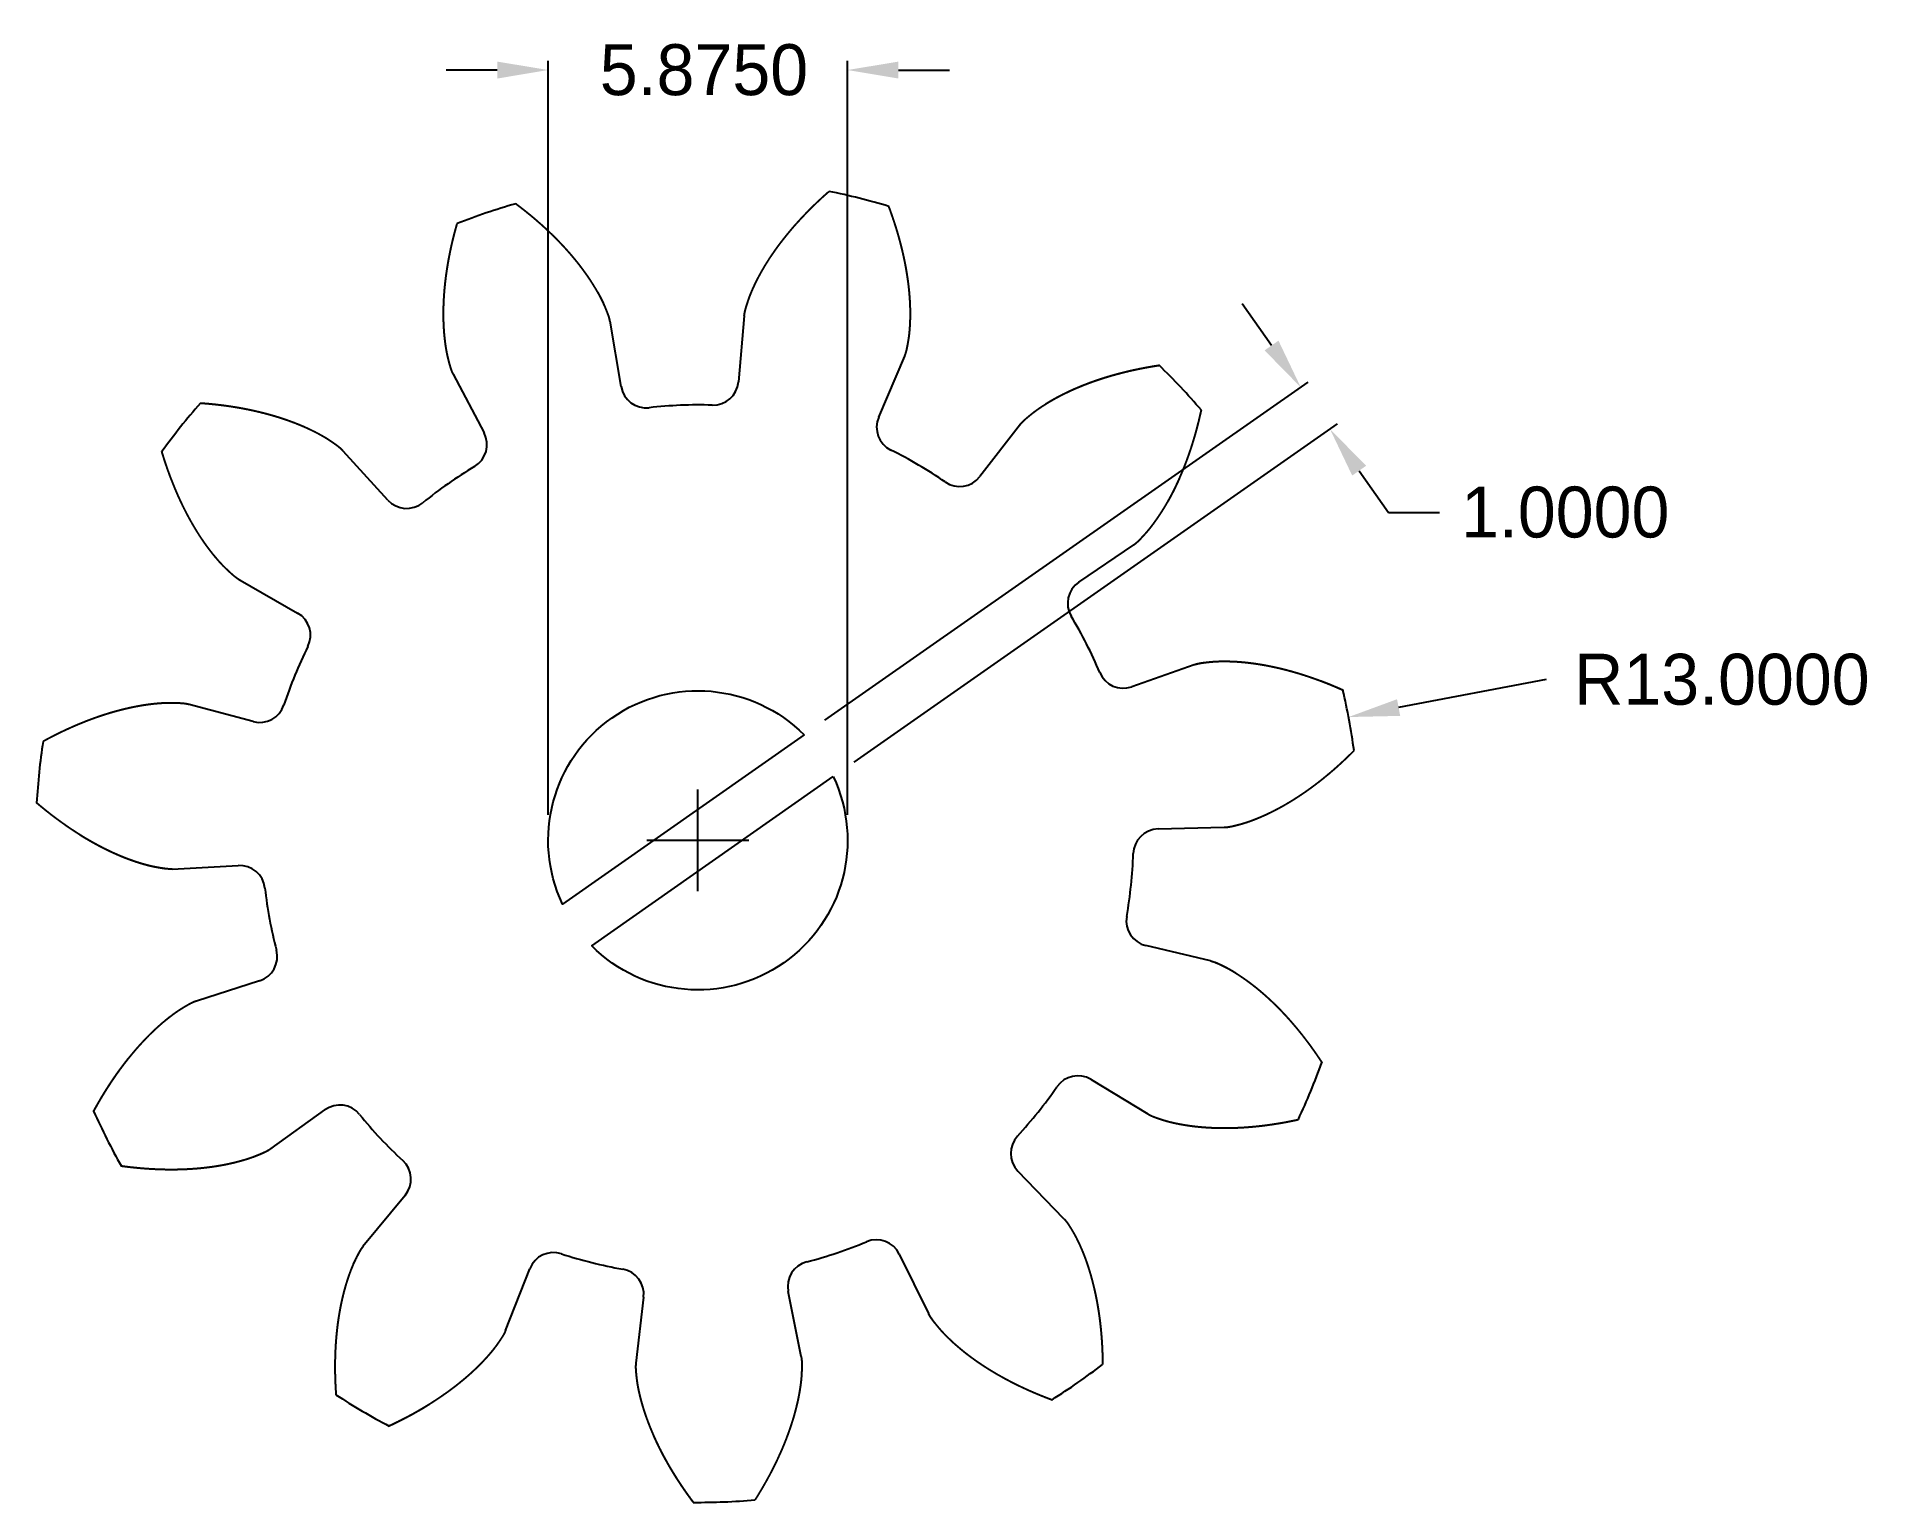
# Model space of a CAD drawing. Header units: millimetres. Extents: x -60 to -24, y -43.3 to -14.5.
import ezdxf

# ---------------------------------------------------------------- set-up
doc = ezdxf.new("R2010")
doc.units = ezdxf.units.MM
doc.header["$MEASUREMENT"] = 0
doc.dimstyles.get("Standard").update_dxf_attribs({"dimtxt": 1, "dimasz": 1, "dimexe": 0.18, "dimexo": 0.5, "dimgap": 0.09, "dimtad": 0, "dimtih": 1, "dimtoh": 1, "dimdec": 4, "dimzin": 0, "dimdsep": 46, "dimtxsty": 'Standard', "dimcen": 1, "dimadec": 0, "dimazin": 0, "dimtfac": 1, "dimtdec": 4, "dimtofl": 0, "dimtmove": 0, "dimatfit": 3, "dimfxl": 1, "dimtolj": 1, "dimtzin": 0, "dimarcsym": 0})

# ---------------------------------------------------------------- blocks, each defined once
blk = doc.blocks.new('*D0')
at = {"color": 0, "linetype": 'Continuous', "lineweight": -2, "transparency": 16777216}
for p, q in [((-49.952, -29.817), (-49.952, -15.012)), ((-44.077, -29.817), (-44.077, -15.012)), ((-50.952, -15.192), (-51.952, -15.192)), ((-43.077, -15.192), (-42.077, -15.192))]:
    blk.add_line(p, q, dxfattribs=at)
at = {"color": 0, "linetype": 'Continuous', "transparency": 16777216}
for points in [[(-50.952, -15.026), (-50.952, -15.359), (-49.952, -15.192)], [(-43.077, -15.026), (-43.077, -15.359), (-44.077, -15.192)]]:
    blk.add_solid(points, dxfattribs=at)
at = {"layer": 'Defpoints', "color": 0, "linetype": 'Continuous', "transparency": 16777216}
for p in [(-49.952, -15.192), (-49.952, -30.317), (-44.077, -30.317)]:
    blk.add_point(p, dxfattribs=at)
at = {"color": 0, "linetype": 'Continuous', "transparency": 16777216, "insert": (-46.895, -15.192), "char_height": 1, "attachment_point": 5}
blk.add_mtext('\\A1;5.8750', dxfattribs=at)
blk = doc.blocks.new('*D1')
at = {"color": 0, "linetype": 'Continuous', "lineweight": -2, "transparency": 16777216}
for p, q in [((-35.754, -20.602), (-36.327, -19.782)), ((-44.52, -27.961), (-35.033, -21.318)), ((-43.947, -28.78), (-34.459, -22.137)), ((-34.033, -23.059), (-33.459, -23.878)), ((-33.459, -23.878), (-32.459, -23.878))]:
    blk.add_line(p, q, dxfattribs=at)
at = {"color": 0, "linetype": 'Continuous', "transparency": 16777216}
for points in [[(-35.617, -20.506), (-35.89, -20.697), (-35.18, -21.421)], [(-33.897, -22.963), (-34.17, -23.155), (-34.607, -22.24)]]:
    blk.add_solid(points, dxfattribs=at)
at = {"layer": 'Defpoints', "color": 0, "linetype": 'Continuous', "transparency": 16777216}
for p in [(-35.18, -21.421), (-44.93, -28.248), (-44.356, -29.067)]:
    blk.add_point(p, dxfattribs=at)
at = {"color": 0, "linetype": 'Continuous', "transparency": 16777216, "insert": (-29.989, -23.878), "char_height": 1, "attachment_point": 5}
blk.add_mtext('\\A1;1.0000', dxfattribs=at)
blk = doc.blocks.new('*D2')
at = {"color": 0, "linetype": 'Continuous', "lineweight": -2, "transparency": 16777216}
for p, q in [((-30.36, -27.161), (-33.259, -27.71)), ((-47.014, -31.317), (-47.014, -29.317)), ((-48.014, -30.317), (-46.014, -30.317))]:
    blk.add_line(p, q, dxfattribs=at)
at = {"color": 0, "linetype": 'Continuous', "transparency": 16777216}
blk.add_solid([(-33.29, -27.547), (-33.228, -27.874), (-34.242, -27.897)], dxfattribs=at)
at = {"layer": 'Defpoints', "color": 0, "linetype": 'Continuous', "transparency": 16777216}
for p in [(-34.242, -27.897), (-47.014, -30.317)]:
    blk.add_point(p, dxfattribs=at)
at = {"color": 0, "linetype": 'Continuous', "transparency": 16777216, "insert": (-26.913, -27.161), "char_height": 1, "attachment_point": 5}
blk.add_mtext('\\A1;R13.0000', dxfattribs=at)

msp = doc.modelspace()

# ---------------------------------------------------------------- linework, layer by layer
for p, q in [((-48.51995, -21.40891), (-48.73816, -20.12559)), ((-46.10343, -20.02103), (-46.21925, -21.3176)), ((-43.46461, -22.00905), (-42.95436, -20.81148)), ((-51.81468, -21.16313), (-51.21113, -22.31649)), ((-40.68135, -22.14796), (-41.47977, -23.17609)), ((-53.09724, -23.63716), (-53.97462, -22.67554)), ((-39.53625, -25.24705), (-38.45955, -24.51545)), ((-56.00182, -25.21166), (-54.87053, -25.85563)), ((-37.26992, -26.86865), (-38.49744, -27.30191)), ((-55.74321, -27.98635), (-57.00121, -27.65173)), ((-37.98209, -30.09486), (-36.68078, -30.06151)), ((-57.33546, -30.88124), (-56.0356, -30.81136)), ((-36.95224, -32.6843), (-38.21914, -32.38514)), ((-55.6178, -33.07565), (-56.857, -33.47427)), ((-39.29558, -35.01334), (-38.18281, -35.68882)), ((-55.39219, -36.37182), (-54.33646, -35.61027)), ((-39.82917, -37.74849), (-40.73321, -36.81189)), ((-52.76081, -37.28923), (-53.58778, -38.29454)), ((-43.05968, -38.4409), (-42.48876, -39.61076)), ((-50.78898, -39.94017), (-50.31256, -38.72875)), ((-44.98731, -40.45338), (-45.24146, -39.17669)), ((-48.07933, -39.28932), (-48.23151, -40.58213))]:
    msp.add_line(p, q)
for points in [[(-44.92987, -28.24757), (-49.67217, -31.56816, -0.84207536)], [(-44.3563, -29.06672, -0.84207536), (-49.09859, -32.38731)]]:
    msp.add_lwpolyline(points, format="xyb", close=True)
for centre, radius, start, end in [((-47.01423, -30.31744), 13, 73.240165, 78.578017), ((-47.01423, -30.31744), 13, 105.967437, 111.30529), ((-47.01423, -30.31744), 13, 40.512892, 45.850744), ((-48.02703, -21.32509), 0.5, 189.650035, 276.426059), ((-46.71727, -21.27311), 0.5, 268.119396, 354.895419), ((-47.01423, -30.31744), 13, 138.69471, 144.032563), ((-47.01423, -30.31744), 8.5492, 88.119396, 96.426059), ((-43.00462, -22.20504), 0.5, 156.922763, 243.698786), ((-51.65414, -22.54832), 0.5, -59.153331, 27.622692), ((-47.01423, -30.31744), 8.5492, 55.392123, 63.698786), ((-47.01423, -30.31744), 8.5492, 120.846669, 129.153331), ((-41.87468, -22.86942), 0.5, 235.392123, 322.168146), ((-52.72788, -23.30015), 0.5, 222.377308, 309.153331), ((-39.25524, -25.66061), 0.5, 124.19549, 210.971513), ((-55.11788, -26.29016), 0.5, -26.426059, 60.349965), ((-47.01423, -30.31744), 8.5492, 22.66485, 30.971513), ((-47.01423, -30.31744), 8.5492, 153.573941, 161.880604), ((-38.66386, -26.83042), 0.5, 202.66485, 289.440874), ((-55.61469, -27.50315), 0.5, 255.104581, 341.880604), ((-47.01423, -30.31744), 13, 7.785619, 13.123472), ((-47.01423, -30.31744), 13, 171.421983, 176.759835), ((-37.96928, -30.5947), 0.5, 91.468217, 178.24424), ((-56.00876, -31.31064), 0.5, 6.301214, 93.077237), ((-47.01423, -30.31744), 8.5492, 349.937578, 358.24424), ((-47.01423, -30.31744), 8.5492, 186.301214, 194.607877), ((-38.10423, -31.89852), 0.5, 169.937578, 256.713601), ((-55.77091, -32.59967), 0.5, -72.168146, 14.607877), ((-47.01423, -30.31744), 13, 335.058346, 340.396199), ((-47.01423, -30.31744), 8.5492, 317.210305, 325.516968), ((-39.55503, -35.44075), 0.5, 58.740944, 145.516968), ((-54.04395, -36.01578), 0.5, 39.028487, 125.80451), ((-47.01423, -30.31744), 13, 204.149256, 209.487108), ((-47.01423, -30.31744), 8.5492, 219.028487, 227.33515), ((-40.37346, -36.46464), 0.5, 137.210305, 223.986328), ((-53.14695, -36.97159), 0.5, -39.440874, 47.33515), ((-49.84725, -38.91174), 0.5, 71.75576, 158.531783), ((-47.01423, -30.31744), 8.5492, 251.75576, 260.062422), ((-47.01423, -30.31744), 8.5492, 284.483032, 292.789695), ((-43.50903, -38.66019), 0.5, 26.013672, 112.789695), ((-48.5759, -39.23087), 0.5, -6.713601, 80.062422), ((-44.75109, -39.07907), 0.5, 104.483032, 191.259056), ((-47.01423, -30.31744), 13, 302.331074, 307.668926), ((-47.01423, -30.31744), 13, 236.876528, 242.214381), ((-47.01423, -30.31744), 13, 269.603801, 274.941654)]:
    msp.add_arc(centre, radius, start, end)
for points in [[(-46.10343, -20.02103), (-46.10272, -20.0131), (-46.10105, -19.99729), (-46.09778, -19.97375), (-46.09197, -19.94264), (-46.08273, -19.90415), (-46.07205, -19.8659), (-46.06048, -19.82777), (-46.04842, -19.78967), (-46.03601, -19.75157), (-46.02324, -19.71349), (-46.00999, -19.67547), (-45.99613, -19.63757), (-45.98156, -19.59981), (-45.96628, -19.5622), (-45.95035, -19.52474), (-45.93386, -19.48739), (-45.91689, -19.45014), (-45.89952, -19.41298), (-45.88175, -19.3759), (-45.86358, -19.33891), (-45.84499, -19.30201), (-45.82596, -19.26522), (-45.80649, -19.22854), (-45.78657, -19.19198), (-45.76623, -19.15553), (-45.74549, -19.11919), (-45.72436, -19.08295), (-45.70286, -19.04682), (-45.68099, -19.01079), (-45.65876, -18.97486), (-45.63617, -18.93905), (-45.61322, -18.90334), (-45.58991, -18.86775), (-45.56624, -18.83227), (-45.54222, -18.7969), (-45.51786, -18.76165), (-45.49316, -18.72651), (-45.46813, -18.69149), (-45.44277, -18.65658), (-45.41709, -18.62178), (-45.39108, -18.5871), (-45.36476, -18.55254), (-45.33811, -18.5181), (-45.31116, -18.48378), (-45.28389, -18.44958), (-45.25632, -18.41551), (-45.22844, -18.38155), (-45.20027, -18.34772), (-45.17179, -18.31401), (-45.14302, -18.28042), (-45.11395, -18.24696), (-45.0846, -18.21363), (-45.05496, -18.18042), (-45.02503, -18.14735), (-44.99481, -18.1144), (-44.96432, -18.08158), (-44.93355, -18.04889), (-44.9025, -18.01634), (-44.87117, -17.98392), (-44.83958, -17.95163), (-44.80771, -17.91947), (-44.77557, -17.88745), (-44.74317, -17.85556), (-44.7105, -17.82382), (-44.67757, -17.79221), (-44.64438, -17.76074), (-44.61093, -17.7294), (-44.57723, -17.69821), (-44.54327, -17.66717), (-44.50905, -17.63626), (-44.48148, -17.61164), (-44.46068, -17.59325), (-44.44677, -17.58101), (-44.4398, -17.5749)], [(-48.73816, -20.12559), (-48.7395, -20.11774), (-48.74241, -20.10212), (-48.74754, -20.07891), (-48.75579, -20.04836), (-48.76806, -20.01072), (-48.78173, -19.97344), (-48.79629, -19.93635), (-48.81133, -19.89933), (-48.82672, -19.86233), (-48.84247, -19.82538), (-48.85869, -19.78853), (-48.87551, -19.75185), (-48.89303, -19.71536), (-48.91124, -19.67908), (-48.93009, -19.643), (-48.94949, -19.60707), (-48.96935, -19.57129), (-48.98962, -19.53562), (-49.01027, -19.50006), (-49.03131, -19.46462), (-49.05277, -19.42932), (-49.07465, -19.39415), (-49.09697, -19.35914), (-49.11972, -19.32427), (-49.14288, -19.28954), (-49.16645, -19.25496), (-49.19038, -19.22051), (-49.21468, -19.18619), (-49.23933, -19.15201), (-49.26434, -19.11796), (-49.28969, -19.08405), (-49.3154, -19.05027), (-49.34146, -19.01664), (-49.36787, -18.98315), (-49.39462, -18.9498), (-49.4217, -18.91658), (-49.4491, -18.88351), (-49.47683, -18.85058), (-49.50488, -18.81779), (-49.53323, -18.78514), (-49.56191, -18.75263), (-49.59089, -18.72027), (-49.62017, -18.68805), (-49.64976, -18.65597), (-49.67965, -18.62404), (-49.70984, -18.59225), (-49.74032, -18.56061), (-49.77109, -18.52912), (-49.80215, -18.49777), (-49.83349, -18.46657), (-49.86512, -18.43552), (-49.89702, -18.40462), (-49.9292, -18.37387), (-49.96166, -18.34327), (-49.99439, -18.31282), (-50.02739, -18.28252), (-50.06065, -18.25238), (-50.09419, -18.22238), (-50.12798, -18.19254), (-50.16204, -18.16286), (-50.19635, -18.13333), (-50.23093, -18.10396), (-50.26575, -18.07474), (-50.30084, -18.04568), (-50.33617, -18.01678), (-50.37175, -17.98804), (-50.40757, -17.95946), (-50.44365, -17.93104), (-50.47996, -17.90278), (-50.51652, -17.87468), (-50.54596, -17.85233), (-50.56814, -17.83564), (-50.58298, -17.82454), (-50.59041, -17.819)], [(-42.95436, -20.81148), (-42.95124, -20.80416), (-42.94525, -20.78944), (-42.93701, -20.76714), (-42.92745, -20.73698), (-42.91741, -20.69869), (-42.90876, -20.65993), (-42.90095, -20.62086), (-42.89359, -20.58158), (-42.88654, -20.54213), (-42.87981, -20.50254), (-42.87353, -20.46277), (-42.86785, -20.42281), (-42.86286, -20.38265), (-42.85857, -20.34228), (-42.85491, -20.30174), (-42.85181, -20.26103), (-42.84917, -20.22018), (-42.84694, -20.17922), (-42.84509, -20.13814), (-42.84364, -20.09695), (-42.84259, -20.05565), (-42.84199, -20.01424), (-42.84184, -19.97271), (-42.84212, -19.93108), (-42.84284, -19.88934), (-42.84396, -19.84751), (-42.84547, -19.80559), (-42.84736, -19.76359), (-42.84962, -19.7215), (-42.85224, -19.67934), (-42.85524, -19.6371), (-42.85861, -19.59479), (-42.86235, -19.5524), (-42.86646, -19.50995), (-42.87093, -19.46744), (-42.87575, -19.42486), (-42.88093, -19.38222), (-42.88645, -19.33952), (-42.89232, -19.29678), (-42.89852, -19.25398), (-42.90507, -19.21113), (-42.91195, -19.16823), (-42.91917, -19.12529), (-42.92672, -19.08231), (-42.9346, -19.03929), (-42.94281, -18.99623), (-42.95135, -18.95313), (-42.9602, -18.91), (-42.96938, -18.86684), (-42.97888, -18.82365), (-42.9887, -18.78043), (-42.99883, -18.73719), (-43.00928, -18.69392), (-43.02004, -18.65063), (-43.03111, -18.60732), (-43.04249, -18.56399), (-43.05418, -18.52064), (-43.06617, -18.47728), (-43.07847, -18.43391), (-43.09107, -18.39052), (-43.10398, -18.34713), (-43.11718, -18.30373), (-43.13069, -18.26032), (-43.14449, -18.21691), (-43.15858, -18.17349), (-43.17298, -18.13008), (-43.18766, -18.08666), (-43.20264, -18.04325), (-43.21792, -17.99985), (-43.23348, -17.95644), (-43.24616, -17.92173), (-43.2558, -17.89569), (-43.26229, -17.87833), (-43.26554, -17.86965)], [(-51.81468, -21.16313), (-51.81837, -21.15607), (-51.82551, -21.14188), (-51.83549, -21.1203), (-51.84741, -21.09099), (-51.86045, -21.05361), (-51.87214, -21.01567), (-51.88303, -20.97734), (-51.89348, -20.93876), (-51.90364, -20.9), (-51.91348, -20.86106), (-51.92289, -20.82191), (-51.93172, -20.78253), (-51.93988, -20.74289), (-51.94735, -20.70299), (-51.95421, -20.66286), (-51.96053, -20.62253), (-51.9664, -20.58202), (-51.97187, -20.54136), (-51.97697, -20.50056), (-51.98168, -20.45962), (-51.98599, -20.41853), (-51.98988, -20.3773), (-51.99332, -20.33591), (-51.99634, -20.29439), (-51.99893, -20.25273), (-52.00113, -20.21094), (-52.00294, -20.16903), (-52.00439, -20.127), (-52.00547, -20.08487), (-52.0062, -20.04263), (-52.00656, -20.00029), (-52.00655, -19.95785), (-52.00618, -19.9153), (-52.00545, -19.87266), (-52.00437, -19.82992), (-52.00293, -19.78709), (-52.00115, -19.74418), (-51.99903, -19.70118), (-51.99657, -19.6581), (-51.99378, -19.61494), (-51.99065, -19.57171), (-51.98719, -19.52841), (-51.98339, -19.48503), (-51.97927, -19.44158), (-51.97482, -19.39807), (-51.97005, -19.3545), (-51.96496, -19.31086), (-51.95955, -19.26716), (-51.95382, -19.22341), (-51.94777, -19.1796), (-51.94141, -19.13574), (-51.93474, -19.09183), (-51.92775, -19.04787), (-51.92045, -19.00386), (-51.91285, -18.95981), (-51.90494, -18.91571), (-51.89672, -18.87158), (-51.8882, -18.82741), (-51.87938, -18.78319), (-51.87026, -18.73895), (-51.86083, -18.69467), (-51.85111, -18.65036), (-51.84109, -18.60601), (-51.83077, -18.56164), (-51.82016, -18.51725), (-51.80925, -18.47283), (-51.79805, -18.42839), (-51.78656, -18.38393), (-51.77478, -18.33945), (-51.7627, -18.29495), (-51.75281, -18.25933), (-51.74526, -18.23261), (-51.74018, -18.2148), (-51.73762, -18.20589)], [(-40.68135, -22.14796), (-40.67647, -22.14168), (-40.66652, -22.12928), (-40.65104, -22.11124), (-40.62934, -22.08822), (-40.60075, -22.06083), (-40.57109, -22.03443), (-40.54075, -22.00861), (-40.51, -21.98308), (-40.47896, -21.95773), (-40.44763, -21.9326), (-40.41593, -21.90778), (-40.38377, -21.88339), (-40.3511, -21.8595), (-40.31792, -21.83613), (-40.28426, -21.81322), (-40.2502, -21.79072), (-40.21579, -21.76855), (-40.18108, -21.74668), (-40.14608, -21.7251), (-40.1108, -21.7038), (-40.07521, -21.68281), (-40.03932, -21.66215), (-40.00311, -21.64182), (-39.96659, -21.62183), (-39.92977, -21.60216), (-39.89267, -21.58281), (-39.8553, -21.56374), (-39.81767, -21.54497), (-39.7798, -21.52648), (-39.74168, -21.50828), (-39.70331, -21.49036), (-39.6647, -21.47273), (-39.62584, -21.4554), (-39.58675, -21.43835), (-39.54742, -21.42158), (-39.50787, -21.40509), (-39.46809, -21.38889), (-39.4281, -21.37295), (-39.38789, -21.35729), (-39.34748, -21.34191), (-39.30685, -21.3268), (-39.26602, -21.31195), (-39.22499, -21.29738), (-39.18376, -21.28308), (-39.14233, -21.26906), (-39.10071, -21.25529), (-39.0589, -21.2418), (-39.01691, -21.22857), (-38.97473, -21.21561), (-38.93236, -21.20291), (-38.88982, -21.19047), (-38.84711, -21.1783), (-38.80422, -21.1664), (-38.76116, -21.15475), (-38.71793, -21.14337), (-38.67453, -21.13225), (-38.63097, -21.12138), (-38.58725, -21.11078), (-38.54337, -21.10044), (-38.49933, -21.09036), (-38.45514, -21.08054), (-38.41079, -21.07098), (-38.36629, -21.06167), (-38.32165, -21.05263), (-38.27686, -21.04384), (-38.23192, -21.03531), (-38.18684, -21.02703), (-38.14162, -21.01902), (-38.09627, -21.01126), (-38.05078, -21.00375), (-38.01427, -20.99796), (-37.98683, -20.99372), (-37.96851, -20.99095), (-37.95934, -20.98958)], [(-53.97462, -22.67554), (-53.97999, -22.66966), (-53.99089, -22.65809), (-54.00775, -22.64133), (-54.03121, -22.6201), (-54.06188, -22.59507), (-54.09353, -22.5711), (-54.12583, -22.54776), (-54.15851, -22.52475), (-54.19146, -22.50195), (-54.22468, -22.47938), (-54.25825, -22.45715), (-54.29223, -22.43538), (-54.32669, -22.41416), (-54.36163, -22.39348), (-54.39699, -22.37332), (-54.43273, -22.35358), (-54.46879, -22.33422), (-54.50513, -22.31517), (-54.54172, -22.29642), (-54.57858, -22.27799), (-54.61572, -22.25988), (-54.65314, -22.24213), (-54.69085, -22.22474), (-54.72884, -22.20771), (-54.7671, -22.19102), (-54.80562, -22.17466), (-54.84438, -22.15862), (-54.88337, -22.14289), (-54.92259, -22.12746), (-54.96204, -22.11234), (-55.0017, -22.09752), (-55.04159, -22.083), (-55.0817, -22.0688), (-55.12202, -22.0549), (-55.16255, -22.0413), (-55.20329, -22.028), (-55.24422, -22.015), (-55.28535, -22.00229), (-55.32667, -21.98986), (-55.36818, -21.97773), (-55.40988, -21.96588), (-55.45175, -21.95432), (-55.49381, -21.94305), (-55.53605, -21.93206), (-55.57846, -21.92136), (-55.62104, -21.91094), (-55.66378, -21.9008), (-55.7067, -21.89095), (-55.74977, -21.88137), (-55.79301, -21.87206), (-55.8364, -21.86304), (-55.87994, -21.85429), (-55.92364, -21.84582), (-55.96749, -21.83762), (-56.01149, -21.8297), (-56.05563, -21.82206), (-56.09991, -21.81468), (-56.14433, -21.80758), (-56.1889, -21.80075), (-56.23359, -21.79419), (-56.27843, -21.7879), (-56.32339, -21.78188), (-56.36849, -21.77613), (-56.41371, -21.77065), (-56.45906, -21.76544), (-56.50453, -21.7605), (-56.55012, -21.75582), (-56.59583, -21.75142), (-56.64166, -21.74728), (-56.68761, -21.7434), (-56.72445, -21.74051), (-56.75214, -21.73847), (-56.77063, -21.73716), (-56.77987, -21.73651)], [(-38.45955, -24.51545), (-38.45296, -24.51098), (-38.43997, -24.50183), (-38.42098, -24.48753), (-38.39662, -24.46733), (-38.36748, -24.44054), (-38.33925, -24.41261), (-38.31156, -24.38396), (-38.28413, -24.3549), (-38.25686, -24.32553), (-38.2298, -24.29585), (-38.20302, -24.26579), (-38.17663, -24.23525), (-38.15072, -24.20416), (-38.12529, -24.17252), (-38.10029, -24.14039), (-38.07568, -24.10782), (-38.05137, -24.07489), (-38.02735, -24.04163), (-38.00358, -24.00808), (-37.98009, -23.97421), (-37.95689, -23.94003), (-37.93399, -23.90552), (-37.91141, -23.87067), (-37.88914, -23.83549), (-37.86718, -23.79999), (-37.84551, -23.76419), (-37.82411, -23.72811), (-37.80299, -23.69175), (-37.78214, -23.65513), (-37.76155, -23.61824), (-37.74124, -23.58109), (-37.7212, -23.54367), (-37.70143, -23.50599), (-37.68193, -23.46806), (-37.66271, -23.42987), (-37.64375, -23.39145), (-37.62505, -23.35278), (-37.60661, -23.31388), (-37.58844, -23.27474), (-37.57052, -23.23538), (-37.55286, -23.1958), (-37.53546, -23.15599), (-37.51831, -23.11597), (-37.50143, -23.07572), (-37.4848, -23.03527), (-37.46843, -22.99461), (-37.45231, -22.95374), (-37.43644, -22.91267), (-37.42083, -22.87139), (-37.40547, -22.82992), (-37.39036, -22.78826), (-37.37551, -22.7464), (-37.3609, -22.70435), (-37.34655, -22.66211), (-37.33245, -22.61969), (-37.3186, -22.57709), (-37.30499, -22.53431), (-37.29164, -22.49135), (-37.27854, -22.44821), (-37.26568, -22.4049), (-37.25308, -22.36142), (-37.24072, -22.31777), (-37.22861, -22.27395), (-37.21675, -22.22997), (-37.20514, -22.18582), (-37.19378, -22.14152), (-37.18266, -22.09705), (-37.1718, -22.05244), (-37.16117, -22.00766), (-37.1508, -21.96274), (-37.1427, -21.92668), (-37.13673, -21.89956), (-37.13281, -21.88145), (-37.13085, -21.87239)], [(-56.00182, -25.21166), (-56.00873, -25.20772), (-56.02242, -25.19964), (-56.04248, -25.18688), (-56.06836, -25.16868), (-56.09953, -25.14428), (-56.12989, -25.11867), (-56.15976, -25.09231), (-56.18941, -25.06551), (-56.21891, -25.0384), (-56.24825, -25.01096), (-56.27733, -24.98312), (-56.30605, -24.95476), (-56.33434, -24.92582), (-56.3622, -24.8963), (-56.38966, -24.86625), (-56.41679, -24.83573), (-56.44362, -24.80483), (-56.47021, -24.77358), (-56.49656, -24.74201), (-56.52266, -24.71012), (-56.5485, -24.67789), (-56.57406, -24.6453), (-56.59933, -24.61235), (-56.62432, -24.57904), (-56.64902, -24.5454), (-56.67346, -24.51143), (-56.69765, -24.47715), (-56.72158, -24.44258), (-56.74527, -24.40773), (-56.76872, -24.37258), (-56.79191, -24.33716), (-56.81486, -24.30145), (-56.83755, -24.26545), (-56.85999, -24.22919), (-56.88218, -24.19264), (-56.90413, -24.15584), (-56.92583, -24.11878), (-56.94729, -24.08146), (-56.96851, -24.04389), (-56.9895, -24.00607), (-57.01024, -23.96801), (-57.03074, -23.92971), (-57.051, -23.89117), (-57.07102, -23.85239), (-57.0908, -23.81338), (-57.11035, -23.77414), (-57.12966, -23.73468), (-57.14873, -23.69499), (-57.16756, -23.65509), (-57.18616, -23.61497), (-57.20452, -23.57463), (-57.22265, -23.53408), (-57.24054, -23.49332), (-57.25819, -23.45236), (-57.27561, -23.41119), (-57.2928, -23.36981), (-57.30974, -23.32824), (-57.32646, -23.28648), (-57.34294, -23.24451), (-57.35919, -23.20236), (-57.3752, -23.16001), (-57.39097, -23.11748), (-57.40652, -23.07476), (-57.42183, -23.03185), (-57.4369, -22.98877), (-57.45174, -22.9455), (-57.46634, -22.90206), (-57.48071, -22.85844), (-57.49485, -22.81465), (-57.50875, -22.77069), (-57.51968, -22.73538), (-57.52778, -22.70883), (-57.53313, -22.69109), (-57.53579, -22.68221)], [(-37.26992, -26.86865), (-37.26242, -26.866), (-37.24735, -26.86096), (-37.22457, -26.85415), (-37.19386, -26.84651), (-37.15501, -26.83893), (-37.11578, -26.83275), (-37.0763, -26.82744), (-37.03663, -26.82258), (-36.99681, -26.81804), (-36.95687, -26.81384), (-36.91678, -26.8101), (-36.87655, -26.80696), (-36.83615, -26.80453), (-36.79559, -26.80281), (-36.75489, -26.80173), (-36.71407, -26.80122), (-36.67314, -26.80117), (-36.63212, -26.80154), (-36.59101, -26.8023), (-36.54981, -26.80346), (-36.50853, -26.80504), (-36.46716, -26.80707), (-36.42571, -26.80955), (-36.38417, -26.81247), (-36.34257, -26.81583), (-36.30089, -26.81961), (-36.25915, -26.82377), (-36.21735, -26.82832), (-36.17549, -26.83325), (-36.13358, -26.83854), (-36.09162, -26.84421), (-36.0496, -26.85026), (-36.00754, -26.85668), (-35.96544, -26.86347), (-35.92329, -26.87063), (-35.8811, -26.87814), (-35.83888, -26.88601), (-35.79662, -26.89423), (-35.75433, -26.90279), (-35.71201, -26.9117), (-35.66966, -26.92095), (-35.62729, -26.93054), (-35.5849, -26.94047), (-35.54248, -26.95073), (-35.50004, -26.96132), (-35.45759, -26.97225), (-35.41512, -26.9835), (-35.37264, -26.99508), (-35.33015, -27.00698), (-35.28765, -27.0192), (-35.24514, -27.03173), (-35.20262, -27.04459), (-35.1601, -27.05776), (-35.11758, -27.07124), (-35.07506, -27.08504), (-35.03254, -27.09914), (-34.99002, -27.11356), (-34.94751, -27.12828), (-34.90501, -27.1433), (-34.86251, -27.15863), (-34.82002, -27.17426), (-34.77754, -27.19019), (-34.73508, -27.20642), (-34.69263, -27.22295), (-34.6502, -27.23977), (-34.60778, -27.25689), (-34.56539, -27.2743), (-34.52301, -27.292), (-34.48066, -27.31), (-34.43833, -27.32828), (-34.40449, -27.34314), (-34.37912, -27.35441), (-34.36221, -27.36198), (-34.35375, -27.36578)], [(-57.00121, -27.65173), (-57.0089, -27.64969), (-57.02432, -27.64585), (-57.04757, -27.64087), (-57.07878, -27.63569), (-57.11812, -27.63121), (-57.15771, -27.62816), (-57.19749, -27.62599), (-57.23742, -27.6243), (-57.27747, -27.62293), (-57.31762, -27.62191), (-57.35788, -27.62135), (-57.39824, -27.62141), (-57.4387, -27.62219), (-57.47927, -27.62369), (-57.51992, -27.62584), (-57.56066, -27.62856), (-57.60146, -27.63176), (-57.64233, -27.63538), (-57.68325, -27.6394), (-57.72422, -27.64382), (-57.76525, -27.64867), (-57.80633, -27.65396), (-57.84745, -27.65972), (-57.88862, -27.66593), (-57.92983, -27.67258), (-57.97108, -27.67964), (-58.01236, -27.6871), (-58.05367, -27.69495), (-58.095, -27.70317), (-58.13636, -27.71177), (-58.17775, -27.72075), (-58.21915, -27.73011), (-58.26057, -27.73984), (-58.302, -27.74995), (-58.34345, -27.76042), (-58.38491, -27.77126), (-58.42638, -27.78245), (-58.46785, -27.79399), (-58.50933, -27.80588), (-58.55081, -27.81811), (-58.59229, -27.83069), (-58.63377, -27.84361), (-58.67524, -27.85686), (-58.71671, -27.87045), (-58.75818, -27.88438), (-58.79963, -27.89863), (-58.84107, -27.91322), (-58.8825, -27.92812), (-58.92392, -27.94335), (-58.96532, -27.9589), (-59.0067, -27.97477), (-59.04806, -27.99095), (-59.08941, -28.00745), (-59.13073, -28.02426), (-59.17202, -28.04138), (-59.21329, -28.05881), (-59.25453, -28.07655), (-59.29574, -28.0946), (-59.33692, -28.11294), (-59.37807, -28.13159), (-59.41919, -28.15054), (-59.46027, -28.16978), (-59.50131, -28.18933), (-59.54232, -28.20917), (-59.58328, -28.2293), (-59.62421, -28.24973), (-59.66509, -28.27044), (-59.70593, -28.29145), (-59.74672, -28.31274), (-59.78747, -28.33432), (-59.82003, -28.35181), (-59.84443, -28.36506), (-59.86068, -28.37395), (-59.86881, -28.37841)], [(-36.68078, -30.06151), (-36.67282, -30.0613), (-36.65695, -30.06064), (-36.63324, -30.05887), (-36.60183, -30.05505), (-36.56283, -30.04826), (-36.52398, -30.04003), (-36.4852, -30.0309), (-36.44641, -30.02128), (-36.40759, -30.01131), (-36.36878, -30.00098), (-36.33, -29.99017), (-36.29129, -29.97874), (-36.25269, -29.9666), (-36.21419, -29.95373), (-36.17578, -29.94021), (-36.13747, -29.92612), (-36.09922, -29.91156), (-36.06103, -29.89657), (-36.02289, -29.88119), (-35.98482, -29.8654), (-35.94682, -29.84919), (-35.9089, -29.83254), (-35.87106, -29.81543), (-35.83331, -29.79787), (-35.79564, -29.77989), (-35.75806, -29.76149), (-35.72055, -29.7427), (-35.68313, -29.72353), (-35.64578, -29.70399), (-35.60852, -29.68409), (-35.57135, -29.66382), (-35.53426, -29.64317), (-35.49726, -29.62216), (-35.46035, -29.60079), (-35.42353, -29.57907), (-35.3868, -29.55699), (-35.35017, -29.53457), (-35.31363, -29.51181), (-35.27718, -29.48872), (-35.24083, -29.46529), (-35.20457, -29.44154), (-35.16841, -29.41746), (-35.13235, -29.39306), (-35.09639, -29.36833), (-35.06053, -29.34329), (-35.02477, -29.31793), (-34.98911, -29.29227), (-34.95356, -29.26629), (-34.91811, -29.24001), (-34.88277, -29.21343), (-34.84753, -29.18654), (-34.81241, -29.15936), (-34.77739, -29.13189), (-34.74248, -29.10411), (-34.70768, -29.07605), (-34.673, -29.0477), (-34.63842, -29.01906), (-34.60396, -28.99014), (-34.56962, -28.96094), (-34.53539, -28.93145), (-34.50128, -28.90169), (-34.46728, -28.87164), (-34.43341, -28.84133), (-34.39965, -28.81074), (-34.36602, -28.77988), (-34.3325, -28.74875), (-34.29912, -28.71736), (-34.26585, -28.6857), (-34.23271, -28.65378), (-34.19969, -28.62159), (-34.17338, -28.59563), (-34.1537, -28.57605), (-34.14061, -28.56294), (-34.13407, -28.55637)], [(-57.33546, -30.88124), (-57.34341, -30.88166), (-57.35929, -30.88226), (-57.38307, -30.88238), (-57.41468, -30.88105), (-57.4541, -30.87738), (-57.49347, -30.87225), (-57.53286, -30.86623), (-57.57229, -30.85971), (-57.61177, -30.85285), (-57.65128, -30.84563), (-57.69079, -30.83793), (-57.73029, -30.8296), (-57.76973, -30.82055), (-57.80913, -30.81078), (-57.84848, -30.80035), (-57.8878, -30.78934), (-57.92708, -30.77785), (-57.96634, -30.76594), (-58.00557, -30.75362), (-58.04477, -30.7409), (-58.08394, -30.72776), (-58.12306, -30.71416), (-58.16214, -30.7001), (-58.20116, -30.68559), (-58.24014, -30.67065), (-58.27906, -30.65529), (-58.31794, -30.63953), (-58.35676, -30.62339), (-58.39554, -30.60687), (-58.43426, -30.58998), (-58.47292, -30.57272), (-58.51153, -30.55508), (-58.55008, -30.53707), (-58.58857, -30.51869), (-58.62699, -30.49995), (-58.66535, -30.48085), (-58.70365, -30.46141), (-58.74188, -30.44162), (-58.78005, -30.42148), (-58.81814, -30.40101), (-58.85617, -30.38021), (-58.89412, -30.35907), (-58.932, -30.3376), (-58.96981, -30.31581), (-59.00754, -30.29368), (-59.0452, -30.27124), (-59.08278, -30.24848), (-59.12027, -30.2254), (-59.15769, -30.20202), (-59.19503, -30.17832), (-59.23229, -30.15431), (-59.26946, -30.13), (-59.30654, -30.10538), (-59.34354, -30.08047), (-59.38046, -30.05525), (-59.41728, -30.02974), (-59.45401, -30.00393), (-59.49065, -29.97783), (-59.52721, -29.95144), (-59.56366, -29.92476), (-59.60003, -29.89779), (-59.6363, -29.87054), (-59.67247, -29.843), (-59.70854, -29.81518), (-59.74452, -29.78709), (-59.78039, -29.75871), (-59.81616, -29.73006), (-59.85183, -29.70114), (-59.8874, -29.67194), (-59.92286, -29.64248), (-59.95115, -29.61869), (-59.97232, -29.60072), (-59.98641, -29.58869), (-59.99345, -29.58266)], [(-36.95224, -32.6843), (-36.9445, -32.68613), (-36.92909, -32.69004), (-36.90625, -32.69662), (-36.87629, -32.7068), (-36.8395, -32.72143), (-36.80316, -32.73744), (-36.76707, -32.75432), (-36.73107, -32.77168), (-36.69513, -32.78938), (-36.65925, -32.80745), (-36.62351, -32.82597), (-36.58796, -32.84508), (-36.55266, -32.86488), (-36.51761, -32.88535), (-36.48279, -32.90645), (-36.44817, -32.92809), (-36.41372, -32.95018), (-36.3794, -32.97267), (-36.34523, -32.99554), (-36.3112, -33.01879), (-36.27732, -33.04244), (-36.24362, -33.0665), (-36.21009, -33.091), (-36.17673, -33.11592), (-36.14354, -33.14124), (-36.11052, -33.16695), (-36.07766, -33.19302), (-36.04496, -33.21944), (-36.01241, -33.24621), (-35.98001, -33.27333), (-35.94777, -33.30079), (-35.9157, -33.32859), (-35.88379, -33.35673), (-35.85204, -33.3852), (-35.82045, -33.41401), (-35.78902, -33.44314), (-35.75776, -33.47259), (-35.72665, -33.50235), (-35.6957, -33.53242), (-35.66492, -33.56279), (-35.63429, -33.59347), (-35.60383, -33.62444), (-35.57353, -33.65572), (-35.5434, -33.68728), (-35.51343, -33.71914), (-35.48362, -33.75128), (-35.45398, -33.7837), (-35.4245, -33.81641), (-35.39518, -33.84939), (-35.36604, -33.88265), (-35.33705, -33.91618), (-35.30824, -33.94998), (-35.27959, -33.98405), (-35.25111, -34.01838), (-35.22279, -34.05297), (-35.19465, -34.08783), (-35.16668, -34.12294), (-35.13887, -34.15831), (-35.11124, -34.19393), (-35.08377, -34.2298), (-35.05648, -34.26592), (-35.02936, -34.30228), (-35.00241, -34.33889), (-34.97563, -34.37575), (-34.94903, -34.41284), (-34.9226, -34.45017), (-34.89635, -34.48774), (-34.87028, -34.52554), (-34.84438, -34.56358), (-34.81865, -34.60184), (-34.79821, -34.63264), (-34.78296, -34.65584), (-34.77283, -34.67135), (-34.76777, -34.67912)], [(-56.857, -33.47427), (-56.86458, -33.47671), (-56.87962, -33.48182), (-56.90187, -33.4902), (-56.93093, -33.50271), (-56.96644, -33.52021), (-57.0014, -33.53905), (-57.03604, -33.55874), (-57.07055, -33.5789), (-57.10498, -33.5994), (-57.13931, -33.62025), (-57.17348, -33.64154), (-57.20739, -33.66342), (-57.24101, -33.68595), (-57.27433, -33.70914), (-57.30737, -33.73293), (-57.34016, -33.75724), (-57.37276, -33.78199), (-57.40518, -33.80713), (-57.43744, -33.83263), (-57.46952, -33.85851), (-57.50141, -33.88477), (-57.53311, -33.91143), (-57.56459, -33.9385), (-57.59587, -33.96599), (-57.62694, -33.99386), (-57.65782, -34.0221), (-57.68851, -34.0507), (-57.71902, -34.07963), (-57.74935, -34.1089), (-57.77949, -34.13849), (-57.80945, -34.16842), (-57.83922, -34.19867), (-57.8688, -34.22925), (-57.8982, -34.26016), (-57.9274, -34.29138), (-57.95642, -34.32291), (-57.98526, -34.35474), (-58.01391, -34.38688), (-58.04237, -34.4193), (-58.07066, -34.45202), (-58.09875, -34.48502), (-58.12666, -34.51832), (-58.15439, -34.55189), (-58.18193, -34.58574), (-58.20928, -34.61988), (-58.23645, -34.65428), (-58.26343, -34.68895), (-58.29022, -34.72389), (-58.31683, -34.75909), (-58.34325, -34.79456), (-58.36948, -34.83028), (-58.39553, -34.86626), (-58.42139, -34.90249), (-58.44706, -34.93897), (-58.47254, -34.9757), (-58.49783, -35.01267), (-58.52294, -35.04989), (-58.54785, -35.08735), (-58.57258, -35.12505), (-58.59711, -35.16298), (-58.62146, -35.20115), (-58.64561, -35.23955), (-58.66958, -35.27818), (-58.69335, -35.31704), (-58.71692, -35.35613), (-58.74031, -35.39544), (-58.7635, -35.43497), (-58.7865, -35.47471), (-58.8093, -35.51468), (-58.83192, -35.55486), (-58.84985, -35.58718), (-58.86321, -35.61152), (-58.87208, -35.62779), (-58.87651, -35.63593)], [(-38.18281, -35.68882), (-38.17601, -35.69295), (-38.16229, -35.70098), (-38.14139, -35.7123), (-38.1129, -35.72607), (-38.07642, -35.74145), (-38.03929, -35.75553), (-38.00173, -35.76882), (-37.9639, -35.78169), (-37.92586, -35.79429), (-37.88762, -35.80658), (-37.84915, -35.81846), (-37.81041, -35.82977), (-37.77136, -35.84042), (-37.73202, -35.85042), (-37.69241, -35.8598), (-37.65256, -35.86867), (-37.6125, -35.87709), (-37.57227, -35.88513), (-37.53188, -35.89281), (-37.49131, -35.90011), (-37.45058, -35.90702), (-37.40968, -35.91351), (-37.3686, -35.91957), (-37.32735, -35.92521), (-37.28593, -35.93045), (-37.24437, -35.93529), (-37.20266, -35.93976), (-37.16081, -35.94387), (-37.11883, -35.94762), (-37.07672, -35.95102), (-37.03449, -35.95407), (-36.99213, -35.95675), (-36.94964, -35.95908), (-36.90704, -35.96106), (-36.86432, -35.96269), (-36.82149, -35.96397), (-36.77855, -35.96491), (-36.7355, -35.96552), (-36.69235, -35.9658), (-36.64911, -35.96575), (-36.60576, -35.96537), (-36.56233, -35.96466), (-36.5188, -35.96363), (-36.47518, -35.96227), (-36.43147, -35.96059), (-36.38768, -35.95859), (-36.34381, -35.95628), (-36.29986, -35.95365), (-36.25583, -35.9507), (-36.21172, -35.94745), (-36.16755, -35.94388), (-36.1233, -35.94001), (-36.07898, -35.93582), (-36.0346, -35.93134), (-35.99016, -35.92654), (-35.94565, -35.92144), (-35.90108, -35.91604), (-35.85646, -35.91034), (-35.81178, -35.90434), (-35.76704, -35.89804), (-35.72225, -35.89144), (-35.67741, -35.88455), (-35.63252, -35.87736), (-35.58759, -35.86988), (-35.54261, -35.8621), (-35.49759, -35.85404), (-35.45253, -35.84568), (-35.40743, -35.83703), (-35.36229, -35.82809), (-35.31711, -35.81886), (-35.28094, -35.81125), (-35.2538, -35.80541), (-35.2357, -35.80146), (-35.22664, -35.79947)], [(-55.39219, -36.37182), (-55.39865, -36.37647), (-55.41168, -36.38556), (-55.43162, -36.39851), (-55.45893, -36.41449), (-55.49408, -36.43271), (-55.52997, -36.44968), (-55.56636, -36.46591), (-55.60306, -36.48175), (-55.63998, -36.49732), (-55.67712, -36.5126), (-55.71453, -36.52749), (-55.75225, -36.54183), (-55.79033, -36.55555), (-55.82876, -36.56863), (-55.8675, -36.58113), (-55.90653, -36.59312), (-55.94579, -36.60469), (-55.98525, -36.6159), (-56.02492, -36.62675), (-56.06477, -36.63724), (-56.10483, -36.64736), (-56.14509, -36.65707), (-56.18556, -36.66637), (-56.22623, -36.67526), (-56.2671, -36.68376), (-56.30815, -36.69188), (-56.34938, -36.69964), (-56.39077, -36.70705), (-56.43232, -36.71412), (-56.47402, -36.72085), (-56.51588, -36.72723), (-56.5579, -36.73327), (-56.60006, -36.73896), (-56.64238, -36.7443), (-56.68483, -36.74931), (-56.72743, -36.75398), (-56.77016, -36.75833), (-56.81302, -36.76235), (-56.85601, -36.76605), (-56.89913, -36.76942), (-56.94236, -36.77248), (-56.98572, -36.77521), (-57.0292, -36.77763), (-57.07279, -36.77974), (-57.11649, -36.78153), (-57.1603, -36.78301), (-57.20422, -36.78417), (-57.24824, -36.78504), (-57.29236, -36.78559), (-57.33659, -36.78584), (-57.38091, -36.78579), (-57.42532, -36.78543), (-57.46983, -36.78477), (-57.51443, -36.78381), (-57.55911, -36.78256), (-57.60388, -36.781), (-57.64874, -36.77915), (-57.69367, -36.777), (-57.73869, -36.77456), (-57.78379, -36.77183), (-57.82896, -36.7688), (-57.8742, -36.76548), (-57.91952, -36.76188), (-57.9649, -36.75798), (-58.01036, -36.75379), (-58.05588, -36.74932), (-58.10146, -36.74455), (-58.1471, -36.73951), (-58.19281, -36.73417), (-58.23857, -36.72856), (-58.27523, -36.72383), (-58.30275, -36.72017), (-58.32111, -36.71766), (-58.3303, -36.7164)], [(-39.82917, -37.74849), (-39.82364, -37.75422), (-39.81279, -37.76583), (-39.79714, -37.78372), (-39.77744, -37.80848), (-39.7544, -37.84068), (-39.73249, -37.87379), (-39.71125, -37.9075), (-39.69035, -37.94157), (-39.66968, -37.9759), (-39.64927, -38.01049), (-39.62921, -38.0454), (-39.60964, -38.0807), (-39.59065, -38.11644), (-39.57223, -38.15261), (-39.55435, -38.18918), (-39.53692, -38.2261), (-39.51988, -38.26332), (-39.50317, -38.30079), (-39.48679, -38.3385), (-39.47073, -38.37645), (-39.45502, -38.41466), (-39.43967, -38.45313), (-39.42471, -38.49187), (-39.41012, -38.53086), (-39.39589, -38.57011), (-39.38201, -38.60959), (-39.36846, -38.64929), (-39.35523, -38.6892), (-39.34232, -38.72932), (-39.32973, -38.76964), (-39.31745, -38.81017), (-39.3055, -38.8509), (-39.29387, -38.89182), (-39.28256, -38.93294), (-39.27156, -38.97426), (-39.26087, -39.01575), (-39.25049, -39.05743), (-39.24041, -39.09929), (-39.23063, -39.14131), (-39.22115, -39.18351), (-39.21197, -39.22587), (-39.2031, -39.2684), (-39.19451, -39.31108), (-39.18623, -39.35393), (-39.17824, -39.39693), (-39.17054, -39.44009), (-39.16313, -39.48339), (-39.15601, -39.52684), (-39.14919, -39.57044), (-39.14264, -39.61418), (-39.13639, -39.65805), (-39.13042, -39.70207), (-39.12474, -39.74621), (-39.11934, -39.79049), (-39.11423, -39.8349), (-39.10939, -39.87944), (-39.10484, -39.9241), (-39.10057, -39.96889), (-39.09658, -40.01379), (-39.09287, -40.05882), (-39.08944, -40.10396), (-39.08628, -40.14922), (-39.08341, -40.19458), (-39.08081, -40.24006), (-39.07848, -40.28565), (-39.07643, -40.33134), (-39.07466, -40.37714), (-39.07316, -40.42304), (-39.07193, -40.46904), (-39.07098, -40.51514), (-39.07044, -40.55209), (-39.07015, -40.57986), (-39.07001, -40.59838), (-39.06996, -40.60765)], [(-53.58778, -38.29454), (-53.59284, -38.30068), (-53.60273, -38.31312), (-53.61692, -38.3322), (-53.6346, -38.35844), (-53.65501, -38.39236), (-53.67423, -38.4271), (-53.69273, -38.46239), (-53.71087, -38.49801), (-53.72875, -38.53387), (-53.74636, -38.56997), (-53.76358, -38.60635), (-53.78029, -38.64309), (-53.7964, -38.68022), (-53.81189, -38.71774), (-53.82682, -38.75562), (-53.84126, -38.7938), (-53.8553, -38.83225), (-53.86899, -38.87093), (-53.88233, -38.90982), (-53.89533, -38.94893), (-53.90797, -38.98826), (-53.92021, -39.02783), (-53.93206, -39.06763), (-53.94352, -39.10766), (-53.95459, -39.1479), (-53.9653, -39.18836), (-53.97566, -39.22901), (-53.98568, -39.26984), (-53.99537, -39.31086), (-54.00473, -39.35205), (-54.01375, -39.39343), (-54.02244, -39.43497), (-54.03079, -39.47669), (-54.03881, -39.51858), (-54.0465, -39.56064), (-54.05387, -39.60285), (-54.06091, -39.64522), (-54.06764, -39.68774), (-54.07406, -39.73041), (-54.08016, -39.77322), (-54.08596, -39.81618), (-54.09144, -39.85928), (-54.09661, -39.90251), (-54.10147, -39.94588), (-54.10603, -39.98938), (-54.11029, -40.03301), (-54.11424, -40.07676), (-54.11789, -40.12064), (-54.12124, -40.16464), (-54.12429, -40.20876), (-54.12705, -40.25299), (-54.12951, -40.29734), (-54.13168, -40.3418), (-54.13355, -40.38637), (-54.13513, -40.43104), (-54.13642, -40.47582), (-54.13742, -40.52071), (-54.13812, -40.56569), (-54.13854, -40.61077), (-54.13867, -40.65595), (-54.13852, -40.70122), (-54.13808, -40.74658), (-54.13735, -40.79204), (-54.13634, -40.83758), (-54.13504, -40.88321), (-54.13346, -40.92892), (-54.1316, -40.97471), (-54.12946, -41.02058), (-54.12704, -41.06653), (-54.12433, -41.11256), (-54.12195, -41.14945), (-54.12003, -41.17715), (-54.1187, -41.19563), (-54.11802, -41.20487)], [(-42.48876, -39.61076), (-42.48527, -39.61791), (-42.47807, -39.63208), (-42.46661, -39.65291), (-42.45008, -39.67989), (-42.42771, -39.71255), (-42.40409, -39.74447), (-42.37967, -39.77595), (-42.3548, -39.80724), (-42.32961, -39.83841), (-42.30409, -39.86942), (-42.27815, -39.90021), (-42.25167, -39.93067), (-42.22459, -39.96074), (-42.19689, -39.99042), (-42.16864, -40.01973), (-42.13991, -40.04873), (-42.11077, -40.07747), (-42.08127, -40.10599), (-42.05144, -40.13429), (-42.02126, -40.16236), (-41.99073, -40.19019), (-41.95983, -40.21777), (-41.92855, -40.24508), (-41.8969, -40.27213), (-41.86489, -40.29892), (-41.83254, -40.32546), (-41.79986, -40.35177), (-41.76688, -40.37785), (-41.7336, -40.40371), (-41.70001, -40.42933), (-41.66613, -40.45473), (-41.63195, -40.47989), (-41.59747, -40.50482), (-41.56269, -40.52951), (-41.52763, -40.55398), (-41.49229, -40.57822), (-41.45668, -40.60223), (-41.4208, -40.62601), (-41.38465, -40.64957), (-41.34824, -40.67291), (-41.31157, -40.69602), (-41.27465, -40.71891), (-41.23747, -40.74158), (-41.20004, -40.76402), (-41.16237, -40.78624), (-41.12445, -40.80823), (-41.08629, -40.83), (-41.04789, -40.85155), (-41.00926, -40.87288), (-40.9704, -40.89398), (-40.93131, -40.91487), (-40.89199, -40.93553), (-40.85245, -40.95597), (-40.81268, -40.97618), (-40.7727, -40.99618), (-40.7325, -41.01595), (-40.69209, -41.03551), (-40.65147, -41.05484), (-40.61063, -41.07394), (-40.56959, -41.09283), (-40.52835, -41.1115), (-40.4869, -41.12994), (-40.44525, -41.14816), (-40.4034, -41.16616), (-40.36136, -41.18393), (-40.31913, -41.20149), (-40.2767, -41.21882), (-40.23408, -41.23593), (-40.19128, -41.25281), (-40.14828, -41.26947), (-40.11374, -41.28262), (-40.08775, -41.29239), (-40.07038, -41.29885), (-40.06169, -41.30207)], [(-50.78898, -39.94017), (-50.79189, -39.94758), (-50.79794, -39.96227), (-50.80772, -39.98394), (-50.82205, -40.01215), (-50.84177, -40.04648), (-50.86279, -40.08017), (-50.88463, -40.11349), (-50.90694, -40.14665), (-50.92958, -40.17972), (-50.95256, -40.21266), (-50.97598, -40.2454), (-50.99996, -40.27786), (-51.02458, -40.30999), (-51.04984, -40.34177), (-51.07567, -40.37323), (-51.10202, -40.40442), (-51.12879, -40.43538), (-51.15593, -40.46614), (-51.18343, -40.49671), (-51.21129, -40.52709), (-51.23951, -40.55725), (-51.26813, -40.58719), (-51.29715, -40.61689), (-51.32656, -40.64636), (-51.35635, -40.67561), (-51.38649, -40.70463), (-51.41698, -40.73345), (-51.44779, -40.76206), (-51.47892, -40.79047), (-51.51037, -40.81868), (-51.54213, -40.84668), (-51.57422, -40.87447), (-51.60661, -40.90205), (-51.63932, -40.92943), (-51.67233, -40.9566), (-51.70564, -40.98356), (-51.73923, -41.01031), (-51.77312, -41.03687), (-51.80728, -41.06322), (-51.84173, -41.08937), (-51.87645, -41.11532), (-51.91145, -41.14106), (-51.94671, -41.1666), (-51.98224, -41.19194), (-52.01804, -41.21707), (-52.0541, -41.242), (-52.09041, -41.26673), (-52.12698, -41.29125), (-52.1638, -41.31557), (-52.20087, -41.33969), (-52.23818, -41.36361), (-52.27574, -41.38732), (-52.31353, -41.41083), (-52.35157, -41.43413), (-52.38984, -41.45723), (-52.42835, -41.48013), (-52.46708, -41.50282), (-52.50605, -41.52531), (-52.54524, -41.5476), (-52.58465, -41.56968), (-52.62429, -41.59155), (-52.66414, -41.61322), (-52.70422, -41.63469), (-52.74451, -41.65594), (-52.78501, -41.677), (-52.82572, -41.69784), (-52.86664, -41.71848), (-52.90777, -41.73891), (-52.9491, -41.75913), (-52.99064, -41.77915), (-53.02403, -41.795), (-53.04916, -41.80679), (-53.06596, -41.81461), (-53.07437, -41.81851)], [(-48.23151, -40.58213), (-48.23244, -40.59004), (-48.23404, -40.60585), (-48.23566, -40.62957), (-48.23635, -40.6612), (-48.23518, -40.70077), (-48.23257, -40.74039), (-48.22905, -40.78008), (-48.22505, -40.81985), (-48.2207, -40.85968), (-48.216, -40.89957), (-48.21082, -40.93949), (-48.20502, -40.97943), (-48.19849, -41.01938), (-48.19124, -41.05932), (-48.18332, -41.09925), (-48.17483, -41.13918), (-48.16585, -41.17912), (-48.15645, -41.21905), (-48.14665, -41.25899), (-48.13645, -41.29891), (-48.12581, -41.33884), (-48.11472, -41.37874), (-48.10317, -41.41863), (-48.09117, -41.45849), (-48.07872, -41.49834), (-48.06586, -41.53816), (-48.0526, -41.57796), (-48.03895, -41.61773), (-48.02493, -41.65747), (-48.01053, -41.69719), (-47.99575, -41.73687), (-47.9806, -41.77652), (-47.96507, -41.81613), (-47.94917, -41.85571), (-47.9329, -41.89524), (-47.91628, -41.93474), (-47.8993, -41.97419), (-47.88197, -42.0136), (-47.8643, -42.05296), (-47.84629, -42.09228), (-47.82794, -42.13155), (-47.80925, -42.17077), (-47.79023, -42.20994), (-47.77087, -42.24905), (-47.75119, -42.28811), (-47.73118, -42.32711), (-47.71085, -42.36606), (-47.6902, -42.40494), (-47.66923, -42.44377), (-47.64795, -42.48254), (-47.62635, -42.52124), (-47.60444, -42.55988), (-47.58223, -42.59845), (-47.55971, -42.63696), (-47.53689, -42.67539), (-47.51376, -42.71376), (-47.49033, -42.75206), (-47.46661, -42.79028), (-47.44259, -42.82843), (-47.41827, -42.86651), (-47.39367, -42.90451), (-47.36877, -42.94243), (-47.34358, -42.98028), (-47.31811, -43.01805), (-47.29235, -43.05573), (-47.26631, -43.09333), (-47.23999, -43.13085), (-47.21339, -43.16828), (-47.1865, -43.20563), (-47.15934, -43.24289), (-47.1374, -43.27263), (-47.12081, -43.29489), (-47.1097, -43.30972), (-47.10413, -43.31713)], [(-44.98731, -40.45338), (-44.98575, -40.46118), (-44.9829, -40.47682), (-44.97941, -40.50033), (-44.97622, -40.53181), (-44.97424, -40.57135), (-44.97371, -40.61106), (-44.97407, -40.6509), (-44.97491, -40.69086), (-44.97608, -40.73091), (-44.97761, -40.77105), (-44.97961, -40.81126), (-44.98223, -40.85153), (-44.98557, -40.89186), (-44.98964, -40.93225), (-44.99436, -40.97269), (-44.99967, -41.01317), (-45.00545, -41.05369), (-45.01165, -41.09424), (-45.01825, -41.13483), (-45.02527, -41.17544), (-45.03271, -41.21608), (-45.0406, -41.25674), (-45.04895, -41.29741), (-45.05776, -41.33811), (-45.067, -41.37881), (-45.07667, -41.41953), (-45.08674, -41.46025), (-45.09719, -41.50098), (-45.10802, -41.54171), (-45.11922, -41.58244), (-45.13081, -41.62317), (-45.14277, -41.66389), (-45.15511, -41.70461), (-45.16783, -41.74532), (-45.18091, -41.78602), (-45.19435, -41.82671), (-45.20815, -41.86739), (-45.2223, -41.90805), (-45.2368, -41.94869), (-45.25164, -41.98931), (-45.26682, -42.02991), (-45.28234, -42.07048), (-45.2982, -42.11103), (-45.31439, -42.15156), (-45.33092, -42.19205), (-45.34777, -42.23252), (-45.36495, -42.27296), (-45.38246, -42.31336), (-45.40028, -42.35372), (-45.41843, -42.39405), (-45.43689, -42.43435), (-45.45566, -42.4746), (-45.47475, -42.51481), (-45.49415, -42.55498), (-45.51385, -42.5951), (-45.53387, -42.63518), (-45.55419, -42.67522), (-45.57481, -42.7152), (-45.59573, -42.75514), (-45.61695, -42.79502), (-45.63846, -42.83485), (-45.66028, -42.87463), (-45.68239, -42.91435), (-45.70479, -42.95402), (-45.72748, -42.99362), (-45.75046, -43.03317), (-45.77372, -43.07266), (-45.79728, -43.11208), (-45.82111, -43.15144), (-45.84523, -43.19073), (-45.86476, -43.22212), (-45.87953, -43.24563), (-45.88943, -43.26129), (-45.8944, -43.26912)]]:
    msp.add_open_spline(points, degree=5)

# ---------------------------------------------------------------- dimensions: what is measured, and where the dimension line sits
at = {"linetype": 'Continuous'}
dim = msp.add_linear_dim(base=(-49.95173, -15.19241), p1=(-44.07673, -30.31744), p2=(-49.95173, -30.31744), dimstyle='Standard', dxfattribs=at)
dim.commit()
dim.dimension.update_dxf_attribs({"geometry": '*D0', "text_midpoint": (-46.89481, -15.19241), "dimtype": 160})
dim = msp.add_linear_dim(base=(-35.18022, -21.42078), p1=(-44.3563, -29.06672), p2=(-44.92987, -28.24757), angle=125, dimstyle='Standard', dxfattribs=at)
dim.commit()
dim.dimension.update_dxf_attribs({"geometry": '*D1', "text_midpoint": (-29.98853, -23.87824), "dimtype": 161})
dim = msp.add_radius_dim(center=(-47.01423, -30.31744), mpoint=(-34.24163, -27.89657), dimstyle='Standard', dxfattribs=at)
dim.commit()
dim.dimension.update_dxf_attribs({"geometry": '*D2', "text_midpoint": (-30.36031, -27.16093), "dimtype": 164})

doc.saveas('drawing.dxf')
